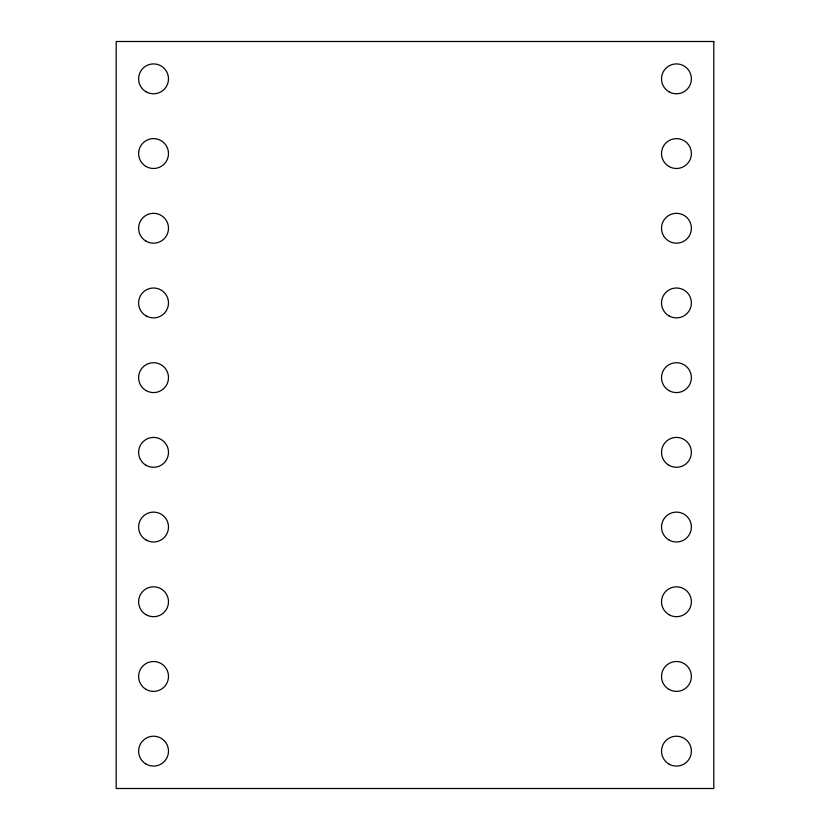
<?xml version="1.0" encoding="UTF-8"?>
<svg xmlns="http://www.w3.org/2000/svg" width="830" height="830" viewBox="0 0 830 830"><rect width="100%" height="100%" fill="white"/><g stroke="black" fill="none" stroke-linecap="round" stroke-linejoin="round"><path stroke-width="1.25" d="M713.8 41.5L116.2 41.5L116.2 788.5L713.8 788.5L713.8 41.5M146.08 764.088A14.94 14.94 0 0 0 168.49 751.15A14.94 14.94 0 0 0 146.08 738.212A14.94 14.94 0 0 0 146.08 764.088M146.08 689.388A14.94 14.94 0 0 0 168.49 676.45A14.94 14.94 0 0 0 146.08 663.512A14.94 14.94 0 0 0 146.08 689.388M146.08 614.688A14.94 14.94 0 0 0 168.49 601.75A14.94 14.94 0 0 0 146.08 588.812A14.94 14.94 0 0 0 146.08 614.688M146.08 539.988A14.94 14.94 0 0 0 168.49 527.05A14.94 14.94 0 0 0 146.08 514.112A14.94 14.94 0 0 0 146.08 539.988M146.08 465.288A14.94 14.94 0 0 0 168.49 452.35A14.94 14.94 0 0 0 146.08 439.412A14.94 14.94 0 0 0 146.08 465.288M146.08 390.588A14.94 14.94 0 0 0 168.49 377.65A14.94 14.94 0 0 0 146.08 364.712A14.94 14.94 0 0 0 146.08 390.588M146.08 315.888A14.94 14.94 0 0 0 168.49 302.95A14.94 14.94 0 0 0 146.08 290.012A14.94 14.94 0 0 0 146.08 315.888M146.08 241.188A14.94 14.94 0 0 0 168.49 228.25A14.94 14.94 0 0 0 146.08 215.312A14.94 14.94 0 0 0 146.08 241.188M146.08 166.488A14.94 14.94 0 0 0 168.49 153.55A14.94 14.94 0 0 0 146.08 140.612A14.94 14.94 0 0 0 146.08 166.488M146.08 91.788A14.94 14.94 0 0 0 168.49 78.85A14.94 14.94 0 0 0 146.08 65.912A14.94 14.94 0 0 0 146.08 91.788M668.98 764.088A14.94 14.94 0 0 0 691.39 751.15A14.94 14.94 0 0 0 668.98 738.212A14.94 14.94 0 0 0 668.98 764.088M668.98 689.388A14.94 14.94 0 0 0 691.39 676.45A14.94 14.94 0 0 0 668.98 663.512A14.94 14.94 0 0 0 668.98 689.388M668.98 614.688A14.94 14.94 0 0 0 691.39 601.75A14.94 14.94 0 0 0 668.98 588.812A14.94 14.94 0 0 0 668.98 614.688M668.98 539.988A14.94 14.94 0 0 0 691.39 527.05A14.94 14.94 0 0 0 668.98 514.112A14.94 14.94 0 0 0 668.98 539.988M668.98 465.288A14.94 14.94 0 0 0 691.39 452.35A14.94 14.94 0 0 0 668.98 439.412A14.94 14.94 0 0 0 668.98 465.288M668.98 390.588A14.94 14.94 0 0 0 691.39 377.65A14.94 14.94 0 0 0 668.98 364.712A14.94 14.94 0 0 0 668.98 390.588M668.98 315.888A14.94 14.94 0 0 0 691.39 302.95A14.94 14.94 0 0 0 668.98 290.012A14.94 14.94 0 0 0 668.98 315.888M663.512 235.72A14.94 14.94 0 0 0 689.388 235.72A14.94 14.94 0 0 0 676.45 213.31A14.94 14.94 0 0 0 663.512 235.72M668.98 166.488A14.94 14.94 0 0 0 691.39 153.55A14.94 14.94 0 0 0 668.98 140.612A14.94 14.94 0 0 0 668.98 166.488M668.98 91.788A14.94 14.94 0 0 0 691.39 78.85A14.94 14.94 0 0 0 668.98 65.912A14.94 14.94 0 0 0 668.98 91.788"/></g></svg>
